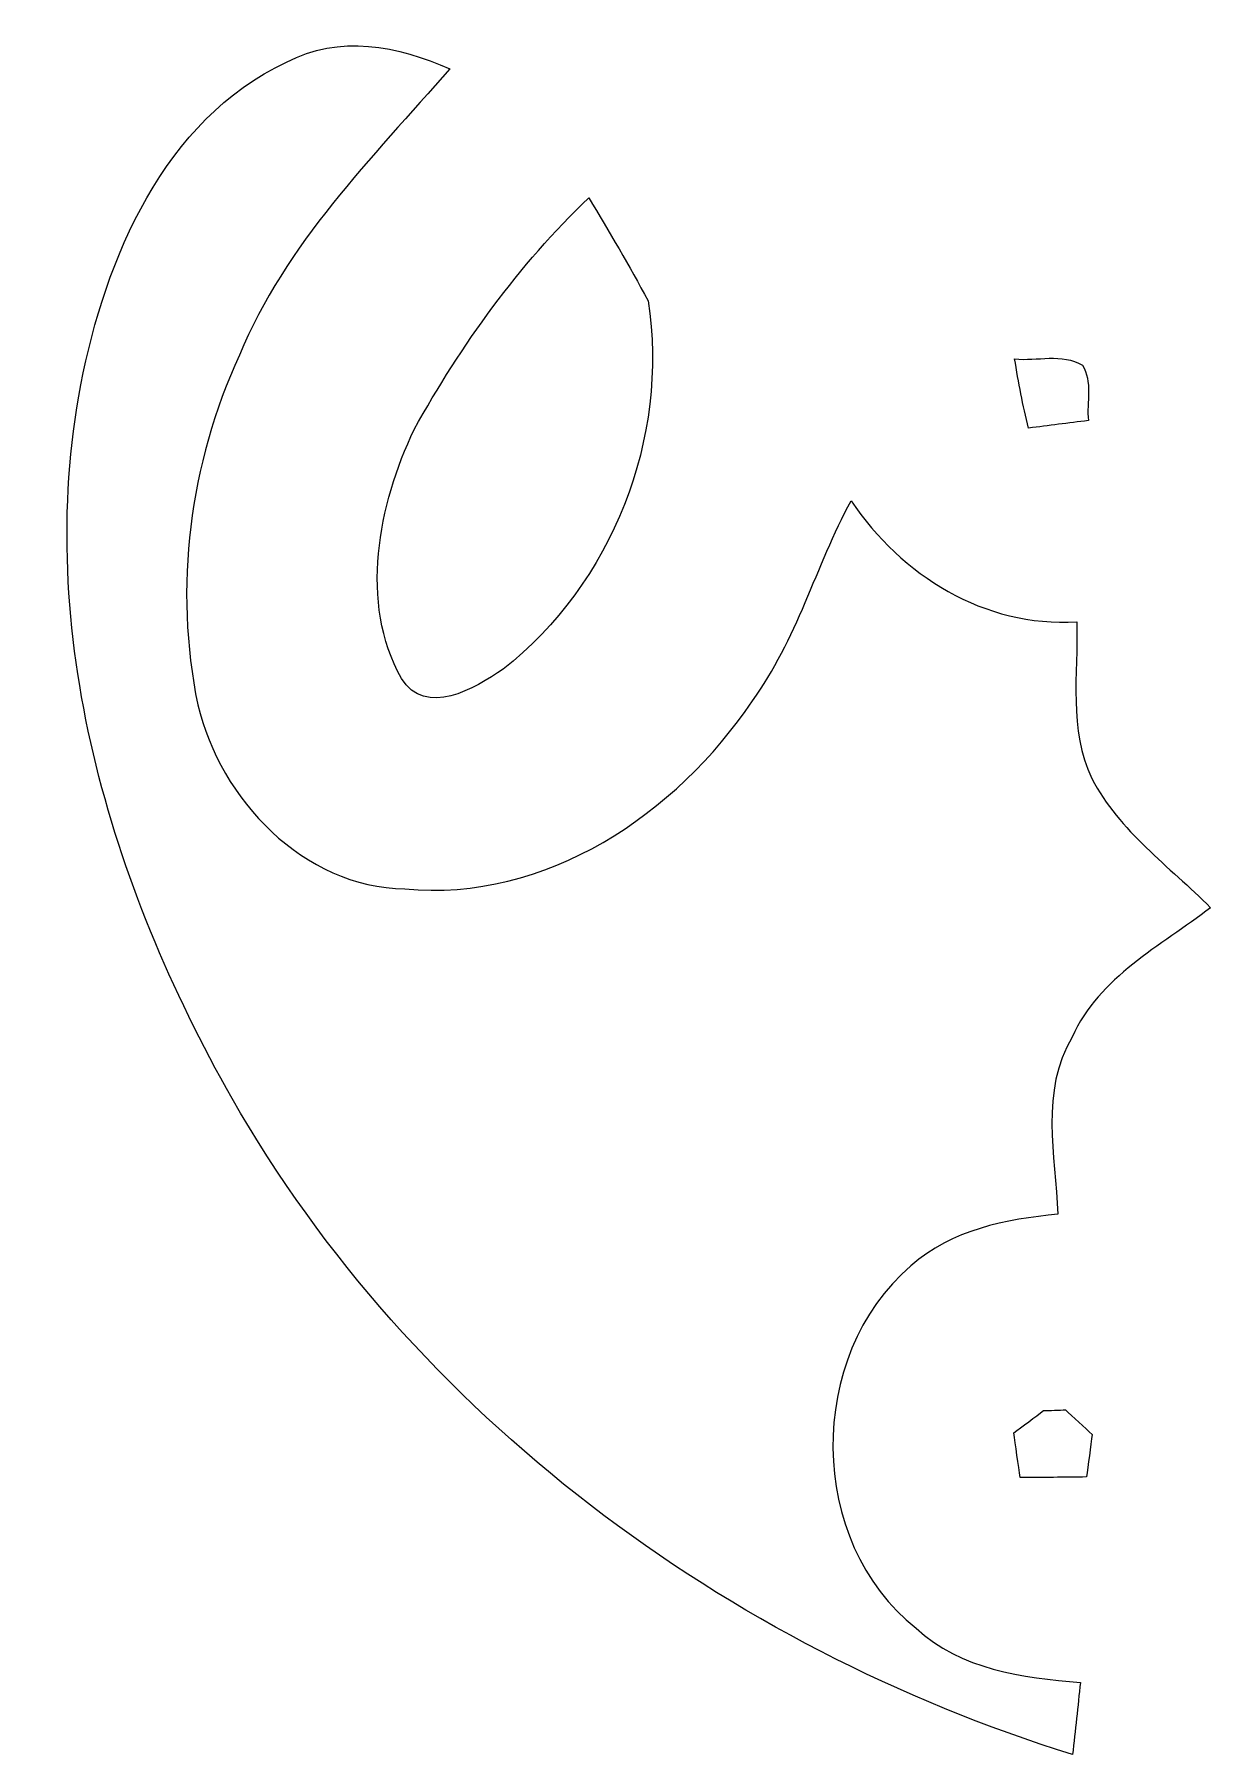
# Model space of a CAD drawing. Header units: centimetres. Extents: x -13.7 to 13.7, y -13.9 to 13.8.
# Drawn here: x -12.91 to -10.45, y -1.767 to 1.829 of the extents above; entities that cross this region are included whole.
import ezdxf

# ---------------------------------------------------------------- set-up
doc = ezdxf.new("R2010")
doc.units = ezdxf.units.CM
doc.header["$MEASUREMENT"] = 0
doc.layers.add('Camada 1', color=7, linetype='Continuous')

msp = doc.modelspace()

# ---------------------------------------------------------------- linework, layer by layer
at = {"layer": 'Camada 1', "color": 156}
for points, knots in [([(-12.38285, 1.77095), (-12.38285, 1.77095), (-12.38285, 1.77095), (-12.38285, 1.77095), (-12.38285, 1.77095), (-12.64073, 1.64923), (-12.76103, 1.36102), (-12.81324, 1.09643), (-12.81324, 1.09643), (-12.91025, 0.58103), (-12.75115, 0.05186), (-12.49679, -0.39546), (-12.49679, -0.39546), (-12.11756, -1.05867), (-11.46351, -1.54199), (-10.73855, -1.76705), (-10.73855, -1.76705), (-10.73326, -1.71626), (-10.72762, -1.66616), (-10.72232, -1.61607), (-10.72232, -1.61607), (-10.84333, -1.60689), (-10.97315, -1.58925), (-11.06592, -1.50283), (-11.06592, -1.50283), (-11.29523, -1.32186), (-11.297, -0.93345), (-11.07686, -0.74507), (-11.07686, -0.74507), (-10.99185, -0.67027), (-10.87825, -0.64769), (-10.76924, -0.63746), (-10.76924, -0.63746), (-10.77559, -0.51435), (-10.80664, -0.37958), (-10.73961, -0.26704), (-10.73961, -0.26704), (-10.68317, -0.14111), (-10.5544, -0.07691), (-10.44998, 0.00316), (-10.44998, 0.00316), (-10.53641, 0.0896), (-10.64083, 0.16298), (-10.69833, 0.2734), (-10.69833, 0.2734), (-10.74737, 0.37535), (-10.72727, 0.49213), (-10.72973, 0.60077), (-10.72973, 0.60077), (-10.92411, 0.58949), (-11.09591, 0.69708), (-11.2021, 0.85407), (-11.2021, 0.85407), (-11.27583, 0.71683), (-11.3157, 0.56268), (-11.40847, 0.43568), (-11.40847, 0.43568), (-11.56687, 0.19931), (-11.84062, 0.0141), (-12.1352, 0.04268), (-12.1352, 0.04268), (-12.34828, 0.04621), (-12.52078, 0.22895), (-12.56841, 0.42757), (-12.56841, 0.42757), (-12.61921, 0.67239), (-12.58605, 0.93169), (-12.48127, 1.15817), (-12.48127, 1.15817), (-12.38567, 1.391), (-12.20399, 1.57056), (-12.04136, 1.75648), (-12.04136, 1.75648), (-12.14861, 1.80516), (-12.27384, 1.82879), (-12.38285, 1.77095)], [0, 0, 0, 0, 0.05, 0.05, 0.05, 0.05, 0.1, 0.1, 0.1, 0.1, 0.15, 0.15, 0.15, 0.15, 0.2, 0.2, 0.2, 0.2, 0.25, 0.25, 0.25, 0.25, 0.3, 0.3, 0.3, 0.3, 0.35, 0.35, 0.35, 0.35, 0.4, 0.4, 0.4, 0.4, 0.45, 0.45, 0.45, 0.45, 0.5, 0.5, 0.5, 0.5, 0.55, 0.55, 0.55, 0.55, 0.6, 0.6, 0.6, 0.6, 0.65, 0.65, 0.65, 0.65, 0.7, 0.7, 0.7, 0.7, 0.75, 0.75, 0.75, 0.75, 0.8, 0.8, 0.8, 0.8, 0.85, 0.85, 0.85, 0.85, 0.9, 0.9, 0.9, 0.9, 1, 1, 1, 1]), ([(-12.11579, 1.00295), (-12.11579, 1.00295), (-12.11579, 1.00295), (-12.11579, 1.00295), (-12.11579, 1.00295), (-12.19059, 0.84596), (-12.23115, 0.64135), (-12.14261, 0.4826), (-12.14261, 0.4826), (-12.09181, 0.4004), (-11.98915, 0.46143), (-11.92988, 0.50165), (-11.92988, 0.50165), (-11.70163, 0.68121), (-11.58205, 0.98424), (-11.6265, 1.27212), (-11.6265, 1.27212), (-11.66636, 1.34479), (-11.70763, 1.41639), (-11.75067, 1.48695), (-11.75067, 1.48695), (-11.89778, 1.34725), (-12.01737, 1.18004), (-12.11579, 1.00295)], [0, 0, 0, 0, 0.1428571, 0.1428571, 0.1428571, 0.1428571, 0.2857143, 0.2857143, 0.2857143, 0.2857143, 0.4285714, 0.4285714, 0.4285714, 0.4285714, 0.5714286, 0.5714286, 0.5714286, 0.5714286, 0.7142857, 0.7142857, 0.7142857, 0.7142857, 1, 1, 1, 1]), ([(-10.85991, 1.1504), (-10.85991, 1.1504), (-10.85991, 1.1504), (-10.85991, 1.1504), (-10.85991, 1.1504), (-10.85215, 1.10172), (-10.84262, 1.05339), (-10.83063, 1.00576), (-10.83063, 1.00576), (-10.789, 1.01106), (-10.74737, 1.01635), (-10.70574, 1.02164), (-10.70574, 1.02164), (-10.70963, 1.06009), (-10.69657, 1.10313), (-10.71809, 1.13736), (-10.71809, 1.13736), (-10.76042, 1.16275), (-10.81334, 1.14582), (-10.85991, 1.1504)], [0, 0, 0, 0, 0.1666667, 0.1666667, 0.1666667, 0.1666667, 0.3333333, 0.3333333, 0.3333333, 0.3333333, 0.5, 0.5, 0.5, 0.5, 0.6666667, 0.6666667, 0.6666667, 0.6666667, 1, 1, 1, 1]), ([(-10.79923, -1.0481), (-10.79923, -1.0481), (-10.79923, -1.0481), (-10.79923, -1.0481), (-10.79923, -1.0481), (-10.81475, -1.05974), (-10.84615, -1.08267), (-10.86167, -1.09431), (-10.86167, -1.09431), (-10.8585, -1.1176), (-10.8518, -1.16451), (-10.84826, -1.18779), (-10.84826, -1.18779), (-10.80205, -1.18779), (-10.75548, -1.18745), (-10.70927, -1.18674), (-10.70927, -1.18674), (-10.70645, -1.16451), (-10.70081, -1.12006), (-10.69798, -1.09784), (-10.69798, -1.09784), (-10.71174, -1.08479), (-10.73961, -1.05938), (-10.75372, -1.04634), (-10.75372, -1.04634), (-10.76501, -1.04705), (-10.78794, -1.04775), (-10.79923, -1.0481)], [0, 0, 0, 0, 0.125, 0.125, 0.125, 0.125, 0.25, 0.25, 0.25, 0.25, 0.375, 0.375, 0.375, 0.375, 0.5, 0.5, 0.5, 0.5, 0.625, 0.625, 0.625, 0.625, 0.75, 0.75, 0.75, 0.75, 1, 1, 1, 1])]:
    msp.add_open_spline(points, degree=3, knots=knots, dxfattribs=at)

doc.saveas('drawing.dxf')
